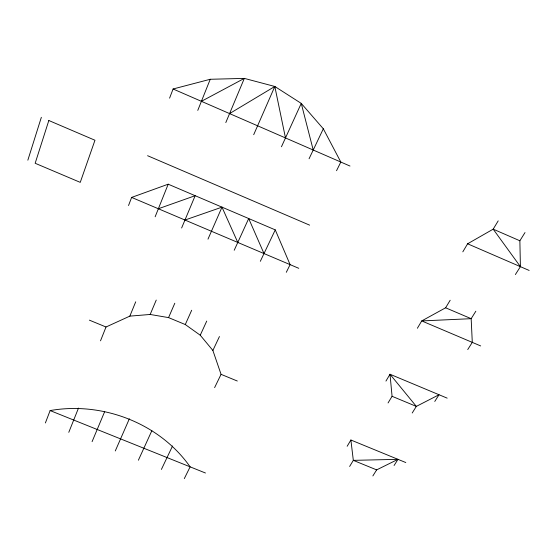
<?xml version="1.0" encoding="UTF-8"?>
<svg xmlns="http://www.w3.org/2000/svg" width="557" height="557" viewBox="0 0 557 557"><rect width="100%" height="100%" fill="white"/><g stroke="black" fill="none" stroke-linecap="round" stroke-linejoin="round"><path stroke-width="0.84" d="M27.85 160.179L41.35 117.311M45.389 422.951L50.123 410.572C102.377 401.367 159.427 423.09 190.125 466.843L184.304 478.609M128.535 205.519L131.633 197.415L168.2 184.193L275.262 229.881L290.1 264.631L286.305 272.303M169.586 98.15L173.095 88.988L210.24 79.275L244.328 78.391L274.81 86.467L301.246 103.393L323.318 128.792L340.821 162.045L336.539 170.707M100.511 340.835L106.018 326.994L129.844 316.125L150.167 314.461L168.555 317.608L185.286 324.543L200.242 335.21L212.878 350.45L221.059 374.339L214.612 387.623M68.783 432.323L78.502 408.072M155.145 216.784L168.2 184.193M197.77 110.397L210.24 79.275M129.844 316.125L135.713 301.803M92.086 441.659L104.681 411.602M181.624 227.994L195.166 195.695L158.362 208.75M225.808 122.582L244.328 78.391L201.404 101.325M150.167 314.461L156.245 300.07M168.555 317.608L174.807 303.231M115.285 450.954L129.356 418.801M207.984 239.155L221.992 207.148L237.783 242.441M253.7 134.703L274.81 86.467L229.575 113.593M185.286 324.543L191.678 310.249M138.387 460.214L151.873 430.658M234.219 250.253L248.694 218.539L264.004 253.56M281.452 146.77L301.246 103.393L313.222 150.021M200.242 335.21L206.738 321.069M212.878 350.45L219.444 336.539M161.391 469.433L172.538 445.99M260.321 261.31L275.262 229.881M309.065 158.766L323.318 128.792M347.157 446.275L350.889 440.009L405.802 462.547M385.938 381.085L390.004 374.248L447.16 398.137M417.367 328.254L421.726 320.929L445.614 307.791L450.167 300.258M462.818 251.841L467.608 243.792L493.182 229.157L498.195 220.864M349.629 466.467L353.326 460.354L350.889 440.009M388.048 402.955L392.072 396.299L390.004 374.248L416.337 406.394L412.215 412.995M372.863 475.943L376.643 469.885L397.99 459.337L394.078 465.499M475.831 311.217L471.166 318.681L472.294 342.374L467.727 349.566M515.385 274.552L520.405 266.657L519.869 240.777L525 232.561M434.759 401.458L439.027 394.739L416.337 406.394L392.072 396.299M184.966 220.036L221.992 207.148M397.99 459.337L353.326 460.354L376.643 469.885M50.123 410.572L205.463 473.011M89.385 320.15L106.018 326.994M221.059 374.339L237.296 381.023M131.633 197.415L298.775 268.307M480.677 345.932L421.726 320.929L471.166 318.681L445.614 307.791M147.584 155.702L309.622 225.146M467.608 243.792L529.15 270.444M173.095 88.988L349.991 166.042M519.869 240.777L493.182 229.157L520.405 266.657M274.81 86.467L285.483 137.941M48.828 120.507L35.161 163.271L80.25 182.369L94.962 140.246L48.828 120.507"/></g></svg>
